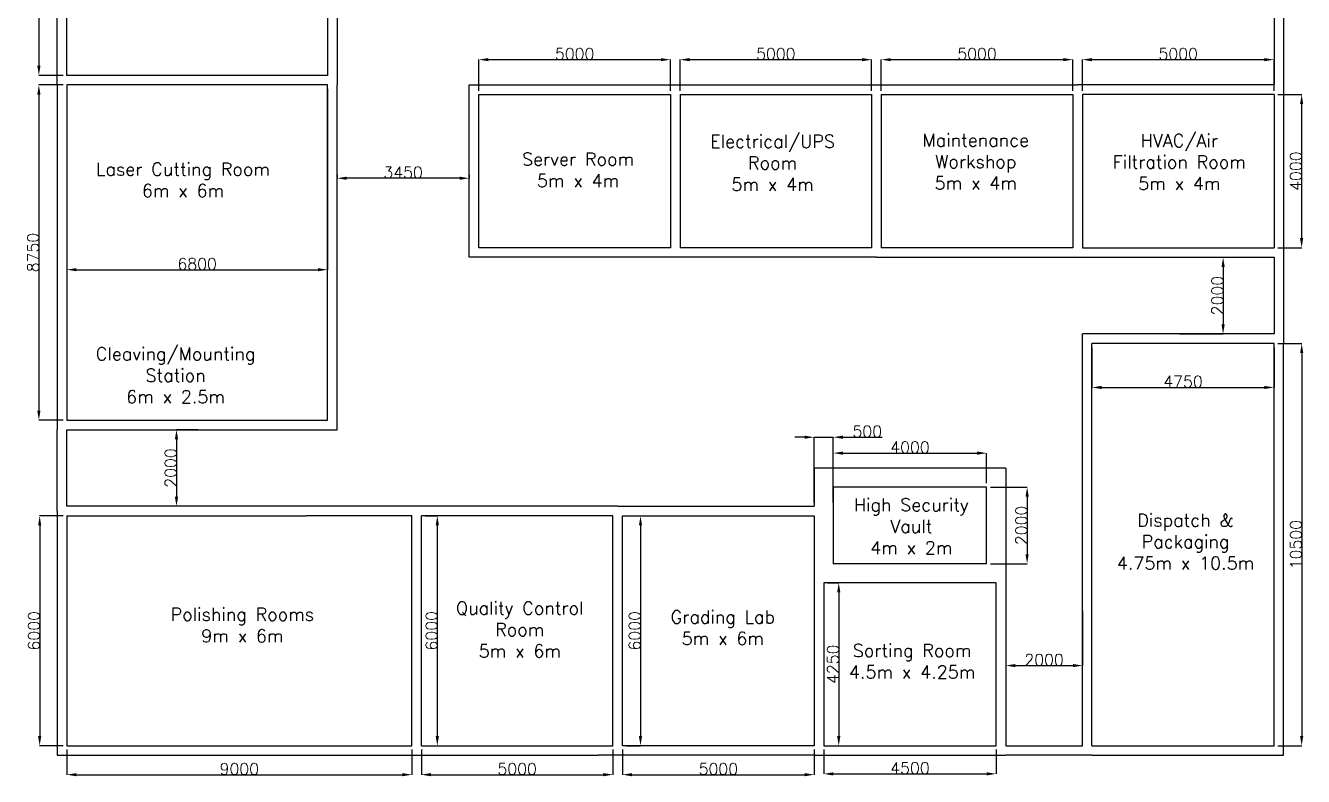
# Model space of a CAD drawing. Header units: millimetres. Extents: x 66184721639 to 66184754984, y 44431326194 to 44431366331.
# Drawn here: x 66184721639 to 66184754984, y 44431326194 to 44431345797 of the extents above; entities that cross this region are included whole.
import ezdxf

# ---------------------------------------------------------------- set-up
doc = ezdxf.new("R2010")
doc.units = ezdxf.units.MM
doc.layers.get('Defpoints').update_dxf_attribs({"color": 255})
doc.layers.add('Dimentions', color=255, linetype='Continuous', transparency=0.6)
doc.styles.add('Roman', font='romans')
doc.styles.get("Standard").update_dxf_attribs({"font": 'simplex.shx'})
doc.dimstyles.new('ISO-25', dxfattribs={"dimtxt": 300, "dimasz": 250, "dimexe": 1.25, "dimexo": 100, "dimtad": 1, "dimtxsty": 'Standard', "dimcen": 2.5, "dimadec": 0, "dimazin": 0, "dimtfac": 1, "dimtmove": 0, "dimatfit": 3, "dimfxl": 1, "dimarcsym": 0})

# ---------------------------------------------------------------- blocks, each defined once
blk = doc.blocks.new('*D11')
at = {"layer": 'Defpoints', "color": 0, "transparency": 16777216}
for p in [(66184722717.00004, 44431349496.50002), (66184721986.75012, 44431344496.50002), (66184722717.00004, 44431344496.50002)]:
    blk.add_point(p, dxfattribs=at)
at = {"layer": 'Dimentions', "color": 0, "lineweight": -2, "transparency": 16777216}
for p, q in [((66184722617.00004, 44431349496.50002), (66184721985.50012, 44431349496.50002)), ((66184721986.75012, 44431349246.50002), (66184721986.75012, 44431344746.50002)), ((66184722617.00004, 44431344496.50002), (66184721985.50012, 44431344496.50002))]:
    blk.add_line(p, q, dxfattribs=at)
at = {"layer": 'Dimentions', "color": 0, "transparency": 16777216}
for points in [[(66184721945.08346, 44431349246.50002), (66184722028.41679, 44431349246.50002), (66184721986.75012, 44431349496.50002)], [(66184721945.08346, 44431344746.50002), (66184722028.41679, 44431344746.50002), (66184721986.75012, 44431344496.50002)]]:
    blk.add_solid(points, dxfattribs=at)
at = {"layer": 'Dimentions', "color": 0, "transparency": 16777216, "insert": (66184721836.12511, 44431346996.49998), "char_height": 300, "attachment_point": 5, "rotation": 90}
blk.add_mtext('5000', dxfattribs=at)
blk = doc.blocks.new('*D24')
at = {"layer": 'Defpoints', "color": 0, "transparency": 16777216}
for p in [(66184722717.00003, 44431344246.50001), (66184721986.75021, 44431335496.50001), (66184722717.00003, 44431335496.50001)]:
    blk.add_point(p, dxfattribs=at)
at = {"layer": 'Dimentions', "color": 0, "lineweight": -2, "transparency": 16777216}
for p, q in [((66184722617.00003, 44431344246.50001), (66184721985.50021, 44431344246.50001)), ((66184721986.75021, 44431343996.50001), (66184721986.75021, 44431335746.50001)), ((66184722617.00003, 44431335496.50001), (66184721985.50021, 44431335496.50001))]:
    blk.add_line(p, q, dxfattribs=at)
at = {"layer": 'Dimentions', "color": 0, "transparency": 16777216}
for points in [[(66184721945.08355, 44431343996.50001), (66184722028.41688, 44431343996.50001), (66184721986.75021, 44431344246.50001)], [(66184721945.08355, 44431335746.50001), (66184722028.41688, 44431335746.50001), (66184721986.75021, 44431335496.50001)]]:
    blk.add_solid(points, dxfattribs=at)
at = {"layer": 'Dimentions', "color": 0, "transparency": 16777216, "insert": (66184721836.12521, 44431339871.49998), "char_height": 300, "attachment_point": 5, "rotation": 90}
blk.add_mtext('8750', dxfattribs=at)
blk = doc.blocks.new('*D25')
at = {"layer": 'Defpoints', "color": 0, "transparency": 16777216}
for p in [(66184722717, 44431344246.49999), (66184729517.00002, 44431344246.49999), (66184729517.00002, 44431339423.5)]:
    blk.add_point(p, dxfattribs=at)
at = {"layer": 'Dimentions', "color": 0, "lineweight": -2, "transparency": 16777216}
for p, q in [((66184722717, 44431344146.49999), (66184722717, 44431339422.25)), ((66184729517.00002, 44431344146.49999), (66184729517.00002, 44431339422.25)), ((66184722967, 44431339423.5), (66184729267.00002, 44431339423.5))]:
    blk.add_line(p, q, dxfattribs=at)
at = {"layer": 'Dimentions', "color": 0, "transparency": 16777216}
for points in [[(66184722967, 44431339465.16666), (66184722967, 44431339381.83334), (66184722717, 44431339423.5)], [(66184729267.00002, 44431339465.16666), (66184729267.00002, 44431339381.83334), (66184729517.00002, 44431339423.5)]]:
    blk.add_solid(points, dxfattribs=at)
at = {"layer": 'Dimentions', "color": 0, "transparency": 16777216, "insert": (66184726117.00001, 44431339574.125), "char_height": 300, "attachment_point": 5}
blk.add_mtext('6800', dxfattribs=at)
blk = doc.blocks.new('*D28')
at = {"layer": 'Defpoints', "color": 0, "transparency": 16777216}
for p in [(66184722717.00009, 44431332996.50001), (66184722007.58375, 44431326996.5), (66184722717.00002, 44431326996.5)]:
    blk.add_point(p, dxfattribs=at)
at = {"layer": 'Dimentions', "color": 0, "lineweight": -2, "transparency": 16777216}
for p, q in [((66184722617.00009, 44431332996.50001), (66184722006.33375, 44431332996.50001)), ((66184722007.58375, 44431332746.50001), (66184722007.58375, 44431327246.5)), ((66184722617.00002, 44431326996.5), (66184722006.33375, 44431326996.5))]:
    blk.add_line(p, q, dxfattribs=at)
at = {"layer": 'Dimentions', "color": 0, "transparency": 16777216}
for points in [[(66184721965.91708, 44431332746.50001), (66184722049.25041, 44431332746.50001), (66184722007.58375, 44431332996.50001)], [(66184721965.91708, 44431327246.5), (66184722049.25041, 44431327246.5), (66184722007.58375, 44431326996.5)]]:
    blk.add_solid(points, dxfattribs=at)
at = {"layer": 'Dimentions', "color": 0, "transparency": 16777216, "insert": (66184721856.95874, 44431329996.49998), "char_height": 300, "attachment_point": 5, "rotation": 90}
blk.add_mtext('6000', dxfattribs=at)
blk = doc.blocks.new('*D29')
at = {"layer": 'Defpoints', "color": 0, "transparency": 16777216}
for p in [(66184722716.99999, 44431326996.49998), (66184731716.99999, 44431326996.49998), (66184731716.99999, 44431326240.49999)]:
    blk.add_point(p, dxfattribs=at)
at = {"layer": 'Dimentions', "color": 0, "lineweight": -2, "transparency": 16777216}
for p, q in [((66184722716.99999, 44431326896.49998), (66184722716.99999, 44431326239.24999)), ((66184731716.99999, 44431326896.49998), (66184731716.99999, 44431326239.24999)), ((66184722966.99999, 44431326240.49999), (66184731466.99999, 44431326240.49999))]:
    blk.add_line(p, q, dxfattribs=at)
at = {"layer": 'Dimentions', "color": 0, "transparency": 16777216}
for points in [[(66184722966.99999, 44431326282.16666), (66184722966.99999, 44431326198.83333), (66184722716.99999, 44431326240.49999)], [(66184731466.99999, 44431326282.16666), (66184731466.99999, 44431326198.83333), (66184731716.99999, 44431326240.49999)]]:
    blk.add_solid(points, dxfattribs=at)
at = {"layer": 'Dimentions', "color": 0, "transparency": 16777216, "insert": (66184727216.99999, 44431326391.12499), "char_height": 300, "attachment_point": 5}
blk.add_mtext('9000', dxfattribs=at)
blk = doc.blocks.new('*D30')
at = {"layer": 'Defpoints', "color": 0, "transparency": 16777216}
for p in [(66184731967, 44431326996.49998), (66184736966.99999, 44431326996.49998), (66184736966.99999, 44431326240.50001)]:
    blk.add_point(p, dxfattribs=at)
at = {"layer": 'Dimentions', "color": 0, "lineweight": -2, "transparency": 16777216}
for p, q in [((66184731967, 44431326896.49998), (66184731967, 44431326239.25001)), ((66184736966.99999, 44431326896.49998), (66184736966.99999, 44431326239.25001)), ((66184732217, 44431326240.50001), (66184736716.99999, 44431326240.50001))]:
    blk.add_line(p, q, dxfattribs=at)
at = {"layer": 'Dimentions', "color": 0, "transparency": 16777216}
for points in [[(66184732217, 44431326282.16667), (66184732217, 44431326198.83334), (66184731967, 44431326240.50001)], [(66184736716.99999, 44431326282.16667), (66184736716.99999, 44431326198.83334), (66184736966.99999, 44431326240.50001)]]:
    blk.add_solid(points, dxfattribs=at)
at = {"layer": 'Dimentions', "color": 0, "transparency": 16777216, "insert": (66184734467, 44431326391.12501), "char_height": 300, "attachment_point": 5}
blk.add_mtext('5000', dxfattribs=at)
blk = doc.blocks.new('*D31')
at = {"layer": 'Defpoints', "color": 0, "transparency": 16777216}
for p in [(66184731967.00003, 44431332996.50001), (66184731967.00003, 44431326996.5), (66184732383.50001, 44431326996.5)]:
    blk.add_point(p, dxfattribs=at)
at = {"layer": 'Dimentions', "color": 0, "lineweight": -2, "transparency": 16777216}
for p, q in [((66184732067.00003, 44431332996.50001), (66184732384.75001, 44431332996.50001)), ((66184732383.50001, 44431332746.50001), (66184732383.50001, 44431327246.5)), ((66184732067.00003, 44431326996.5), (66184732384.75001, 44431326996.5))]:
    blk.add_line(p, q, dxfattribs=at)
at = {"layer": 'Dimentions', "color": 0, "transparency": 16777216}
for points in [[(66184732341.83334, 44431332746.50001), (66184732425.16667, 44431332746.50001), (66184732383.50001, 44431332996.50001)], [(66184732341.83334, 44431327246.5), (66184732425.16667, 44431327246.5), (66184732383.50001, 44431326996.5)]]:
    blk.add_solid(points, dxfattribs=at)
at = {"layer": 'Dimentions', "color": 0, "transparency": 16777216, "insert": (66184732232.875, 44431329996.5), "char_height": 300, "attachment_point": 5, "rotation": 90}
blk.add_mtext('6000', dxfattribs=at)
blk = doc.blocks.new('*D32')
at = {"layer": 'Defpoints', "color": 0, "transparency": 16777216}
for p in [(66184737217.00002, 44431332996.5), (66184737217.00002, 44431326996.5), (66184737685.50012, 44431326996.5)]:
    blk.add_point(p, dxfattribs=at)
at = {"layer": 'Dimentions', "color": 0, "lineweight": -2, "transparency": 16777216}
for p, q in [((66184737317.00002, 44431332996.5), (66184737686.75012, 44431332996.5)), ((66184737685.50012, 44431332746.5), (66184737685.50012, 44431327246.5)), ((66184737317.00002, 44431326996.5), (66184737686.75012, 44431326996.5))]:
    blk.add_line(p, q, dxfattribs=at)
at = {"layer": 'Dimentions', "color": 0, "transparency": 16777216}
for points in [[(66184737643.83346, 44431332746.5), (66184737727.16679, 44431332746.5), (66184737685.50012, 44431332996.5)], [(66184737643.83346, 44431327246.5), (66184737727.16679, 44431327246.5), (66184737685.50012, 44431326996.5)]]:
    blk.add_solid(points, dxfattribs=at)
at = {"layer": 'Dimentions', "color": 0, "transparency": 16777216, "insert": (66184737534.87511, 44431329996.49997), "char_height": 300, "attachment_point": 5, "rotation": 90}
blk.add_mtext('6000', dxfattribs=at)
blk = doc.blocks.new('*D33')
at = {"layer": 'Defpoints', "color": 0, "transparency": 16777216}
for p in [(66184737216.99999, 44431326996.49998), (66184742217, 44431326996.49998), (66184742217, 44431326240.50001)]:
    blk.add_point(p, dxfattribs=at)
at = {"layer": 'Dimentions', "color": 0, "lineweight": -2, "transparency": 16777216}
for p, q in [((66184737216.99999, 44431326896.49998), (66184737216.99999, 44431326239.25001)), ((66184742217, 44431326896.49998), (66184742217, 44431326239.25001)), ((66184737466.99999, 44431326240.50001), (66184741967, 44431326240.50001))]:
    blk.add_line(p, q, dxfattribs=at)
at = {"layer": 'Dimentions', "color": 0, "transparency": 16777216}
for points in [[(66184737466.99999, 44431326282.16667), (66184737466.99999, 44431326198.83334), (66184737216.99999, 44431326240.50001)], [(66184741967, 44431326282.16667), (66184741967, 44431326198.83334), (66184742217, 44431326240.50001)]]:
    blk.add_solid(points, dxfattribs=at)
at = {"layer": 'Dimentions', "color": 0, "transparency": 16777216, "insert": (66184739717, 44431326391.12501), "char_height": 300, "attachment_point": 5}
blk.add_mtext('5000', dxfattribs=at)
blk = doc.blocks.new('*D35')
at = {"layer": 'Defpoints', "color": 0, "transparency": 16777216}
for p in [(66184742466.99998, 44431326996.49998), (66184746966.99998, 44431326996.49998), (66184746966.99998, 44431326261.33334)]:
    blk.add_point(p, dxfattribs=at)
at = {"layer": 'Dimentions', "color": 0, "lineweight": -2, "transparency": 16777216}
for p, q in [((66184742466.99998, 44431326896.49998), (66184742466.99998, 44431326260.08334)), ((66184746966.99998, 44431326896.49998), (66184746966.99998, 44431326260.08334)), ((66184742716.99998, 44431326261.33334), (66184746716.99998, 44431326261.33334))]:
    blk.add_line(p, q, dxfattribs=at)
at = {"layer": 'Dimentions', "color": 0, "transparency": 16777216}
for points in [[(66184742716.99998, 44431326303.00001), (66184742716.99998, 44431326219.66668), (66184742466.99998, 44431326261.33334)], [(66184746716.99998, 44431326303.00001), (66184746716.99998, 44431326219.66668), (66184746966.99998, 44431326261.33334)]]:
    blk.add_solid(points, dxfattribs=at)
at = {"layer": 'Dimentions', "color": 0, "transparency": 16777216, "insert": (66184744716.99998, 44431326411.95834), "char_height": 300, "attachment_point": 5}
blk.add_mtext('4500', dxfattribs=at)
blk = doc.blocks.new('*D36')
at = {"layer": 'Defpoints', "color": 0, "transparency": 16777216}
for p in [(66184742467.00002, 44431331246.49998), (66184742467.00002, 44431326996.5), (66184742859.00006, 44431326996.5)]:
    blk.add_point(p, dxfattribs=at)
at = {"layer": 'Dimentions', "color": 0, "lineweight": -2, "transparency": 16777216}
for p, q in [((66184742567.00002, 44431331246.49998), (66184742860.25006, 44431331246.49998)), ((66184742859.00006, 44431330996.49998), (66184742859.00006, 44431327246.5)), ((66184742567.00002, 44431326996.5), (66184742860.25006, 44431326996.5))]:
    blk.add_line(p, q, dxfattribs=at)
at = {"layer": 'Dimentions', "color": 0, "transparency": 16777216}
for points in [[(66184742817.3334, 44431330996.49998), (66184742900.66673, 44431330996.49998), (66184742859.00006, 44431331246.49998)], [(66184742817.3334, 44431327246.5), (66184742900.66673, 44431327246.5), (66184742859.00006, 44431326996.5)]]:
    blk.add_solid(points, dxfattribs=at)
at = {"layer": 'Dimentions', "color": 0, "transparency": 16777216, "insert": (66184742708.37505, 44431329121.49996), "char_height": 300, "attachment_point": 5, "rotation": 90}
blk.add_mtext('4250', dxfattribs=at)
blk = doc.blocks.new('*D37')
at = {"layer": 'Defpoints', "color": 0, "transparency": 16777216}
for p in [(66184746716.99998, 44431334635.5), (66184742716.99998, 44431333746.49999), (66184746716.99998, 44431333746.49998)]:
    blk.add_point(p, dxfattribs=at)
at = {"layer": 'Dimentions', "color": 0, "lineweight": -2, "transparency": 16777216}
for p, q in [((66184742716.99998, 44431333846.49999), (66184742716.99998, 44431334636.75)), ((66184742966.99998, 44431334635.5), (66184746466.99998, 44431334635.5)), ((66184746716.99998, 44431333846.49998), (66184746716.99998, 44431334636.75))]:
    blk.add_line(p, q, dxfattribs=at)
at = {"layer": 'Dimentions', "color": 0, "transparency": 16777216}
for points in [[(66184742966.99998, 44431334677.16666), (66184742966.99998, 44431334593.83334), (66184742716.99998, 44431334635.5)], [(66184746466.99998, 44431334677.16666), (66184746466.99998, 44431334593.83334), (66184746716.99998, 44431334635.5)]]:
    blk.add_solid(points, dxfattribs=at)
at = {"layer": 'Dimentions', "color": 0, "transparency": 16777216, "insert": (66184744716.99998, 44431334786.125), "char_height": 300, "attachment_point": 5}
blk.add_mtext('4000', dxfattribs=at)
blk = doc.blocks.new('*D38')
at = {"layer": 'Defpoints', "color": 0, "transparency": 16777216}
for p in [(66184746717.00002, 44431333746.5), (66184746717.00002, 44431331746.49998), (66184747774.00006, 44431331746.49998)]:
    blk.add_point(p, dxfattribs=at)
at = {"layer": 'Dimentions', "color": 0, "lineweight": -2, "transparency": 16777216}
for p, q in [((66184746817.00002, 44431333746.5), (66184747775.25006, 44431333746.5)), ((66184747774.00006, 44431333496.5), (66184747774.00006, 44431331996.49998)), ((66184746817.00002, 44431331746.49998), (66184747775.25006, 44431331746.49998))]:
    blk.add_line(p, q, dxfattribs=at)
at = {"layer": 'Dimentions', "color": 0, "transparency": 16777216}
for points in [[(66184747732.3334, 44431333496.5), (66184747815.66673, 44431333496.5), (66184747774.00006, 44431333746.5)], [(66184747732.3334, 44431331996.49998), (66184747815.66673, 44431331996.49998), (66184747774.00006, 44431331746.49998)]]:
    blk.add_solid(points, dxfattribs=at)
at = {"layer": 'Dimentions', "color": 0, "transparency": 16777216, "insert": (66184747623.37505, 44431332746.49996), "char_height": 300, "attachment_point": 5, "rotation": 90}
blk.add_mtext('2000', dxfattribs=at)
blk = doc.blocks.new('*D44')
at = {"layer": 'Defpoints', "color": 0, "transparency": 16777216}
for p in [(66184738466.99998, 44431344906.5), (66184733466.99998, 44431343996.49998), (66184738466.99998, 44431343996.49998)]:
    blk.add_point(p, dxfattribs=at)
at = {"layer": 'Dimentions', "color": 0, "lineweight": -2, "transparency": 16777216}
for p, q in [((66184733466.99998, 44431344096.49998), (66184733466.99998, 44431344907.75)), ((66184733716.99998, 44431344906.5), (66184738216.99998, 44431344906.5)), ((66184738466.99998, 44431344096.49998), (66184738466.99998, 44431344907.75))]:
    blk.add_line(p, q, dxfattribs=at)
at = {"layer": 'Dimentions', "color": 0, "transparency": 16777216}
for points in [[(66184733716.99998, 44431344948.16666), (66184733716.99998, 44431344864.83334), (66184733466.99998, 44431344906.5)], [(66184738216.99998, 44431344948.16666), (66184738216.99998, 44431344864.83334), (66184738466.99998, 44431344906.5)]]:
    blk.add_solid(points, dxfattribs=at)
at = {"layer": 'Dimentions', "color": 0, "transparency": 16777216, "insert": (66184735966.99998, 44431345057.125), "char_height": 300, "attachment_point": 5}
blk.add_mtext('5000', dxfattribs=at)
blk = doc.blocks.new('*D45')
at = {"layer": 'Defpoints', "color": 0, "transparency": 16777216}
for p in [(66184743716.99999, 44431344906.5), (66184738716.99998, 44431343996.49998), (66184743716.99999, 44431343996.49998)]:
    blk.add_point(p, dxfattribs=at)
at = {"layer": 'Dimentions', "color": 0, "lineweight": -2, "transparency": 16777216}
for p, q in [((66184738716.99998, 44431344096.49998), (66184738716.99998, 44431344907.75)), ((66184738966.99998, 44431344906.5), (66184743466.99999, 44431344906.5)), ((66184743716.99999, 44431344096.49998), (66184743716.99999, 44431344907.75))]:
    blk.add_line(p, q, dxfattribs=at)
at = {"layer": 'Dimentions', "color": 0, "transparency": 16777216}
for points in [[(66184738966.99998, 44431344948.16666), (66184738966.99998, 44431344864.83334), (66184738716.99998, 44431344906.5)], [(66184743466.99999, 44431344948.16666), (66184743466.99999, 44431344864.83334), (66184743716.99999, 44431344906.5)]]:
    blk.add_solid(points, dxfattribs=at)
at = {"layer": 'Dimentions', "color": 0, "transparency": 16777216, "insert": (66184741216.99998, 44431345057.125), "char_height": 300, "attachment_point": 5}
blk.add_mtext('5000', dxfattribs=at)
blk = doc.blocks.new('*D46')
at = {"layer": 'Defpoints', "color": 0, "transparency": 16777216}
for p in [(66184748967, 44431344906.5), (66184743967, 44431343996.49998), (66184748967, 44431343996.49998)]:
    blk.add_point(p, dxfattribs=at)
at = {"layer": 'Dimentions', "color": 0, "lineweight": -2, "transparency": 16777216}
for p, q in [((66184743967, 44431344096.49998), (66184743967, 44431344907.75)), ((66184744217, 44431344906.5), (66184748717, 44431344906.5)), ((66184748967, 44431344096.49998), (66184748967, 44431344907.75))]:
    blk.add_line(p, q, dxfattribs=at)
at = {"layer": 'Dimentions', "color": 0, "transparency": 16777216}
for points in [[(66184744217, 44431344948.16666), (66184744217, 44431344864.83334), (66184743967, 44431344906.5)], [(66184748717, 44431344948.16666), (66184748717, 44431344864.83334), (66184748967, 44431344906.5)]]:
    blk.add_solid(points, dxfattribs=at)
at = {"layer": 'Dimentions', "color": 0, "transparency": 16777216, "insert": (66184746467, 44431345057.125), "char_height": 300, "attachment_point": 5}
blk.add_mtext('5000', dxfattribs=at)
blk = doc.blocks.new('*D47')
at = {"layer": 'Defpoints', "color": 0, "transparency": 16777216}
for p in [(66184754216.99999, 44431344906.5), (66184749216.99999, 44431343996.49998), (66184754216.99999, 44431343996.49998)]:
    blk.add_point(p, dxfattribs=at)
at = {"layer": 'Dimentions', "color": 0, "lineweight": -2, "transparency": 16777216}
for p, q in [((66184749216.99999, 44431344096.49998), (66184749216.99999, 44431344907.75)), ((66184749466.99999, 44431344906.5), (66184753966.99999, 44431344906.5)), ((66184754216.99999, 44431344096.49998), (66184754216.99999, 44431344907.75))]:
    blk.add_line(p, q, dxfattribs=at)
at = {"layer": 'Dimentions', "color": 0, "transparency": 16777216}
for points in [[(66184749466.99999, 44431344948.16666), (66184749466.99999, 44431344864.83334), (66184749216.99999, 44431344906.5)], [(66184753966.99999, 44431344948.16666), (66184753966.99999, 44431344864.83334), (66184754216.99999, 44431344906.5)]]:
    blk.add_solid(points, dxfattribs=at)
at = {"layer": 'Dimentions', "color": 0, "transparency": 16777216, "insert": (66184751716.99999, 44431345057.125), "char_height": 300, "attachment_point": 5}
blk.add_mtext('5000', dxfattribs=at)
blk = doc.blocks.new('*D51')
at = {"layer": 'Defpoints', "color": 0, "transparency": 16777216}
for p in [(66184751654.50003, 44431339746.5), (66184751654.50003, 44431337746.5), (66184752888.50006, 44431337746.5)]:
    blk.add_point(p, dxfattribs=at)
at = {"layer": 'Dimentions', "color": 0, "lineweight": -2, "transparency": 16777216}
for p, q in [((66184751754.50003, 44431339746.5), (66184752889.75006, 44431339746.5)), ((66184752888.50006, 44431339496.5), (66184752888.50006, 44431337996.5)), ((66184751754.50003, 44431337746.5), (66184752889.75006, 44431337746.5))]:
    blk.add_line(p, q, dxfattribs=at)
at = {"layer": 'Dimentions', "color": 0, "transparency": 16777216}
for points in [[(66184752846.8334, 44431339496.5), (66184752930.16673, 44431339496.5), (66184752888.50006, 44431339746.5)], [(66184752846.8334, 44431337996.5), (66184752930.16673, 44431337996.5), (66184752888.50006, 44431337746.5)]]:
    blk.add_solid(points, dxfattribs=at)
at = {"layer": 'Dimentions', "color": 0, "transparency": 16777216, "insert": (66184752737.87505, 44431338746.49997), "char_height": 300, "attachment_point": 5, "rotation": 90}
blk.add_mtext('2000', dxfattribs=at)
blk = doc.blocks.new('*D52')
at = {"layer": 'Defpoints', "color": 0, "transparency": 16777216}
for p in [(66184747216.99998, 44431330621.49998), (66184749216.99998, 44431330621.49998), (66184749216.99998, 44431329088.5)]:
    blk.add_point(p, dxfattribs=at)
at = {"layer": 'Dimentions', "color": 0, "lineweight": -2, "transparency": 16777216}
for p, q in [((66184747216.99998, 44431330521.49998), (66184747216.99998, 44431329087.25)), ((66184749216.99998, 44431330521.49998), (66184749216.99998, 44431329087.25)), ((66184747466.99998, 44431329088.5), (66184748966.99998, 44431329088.5))]:
    blk.add_line(p, q, dxfattribs=at)
at = {"layer": 'Dimentions', "color": 0, "transparency": 16777216}
for points in [[(66184747466.99998, 44431329130.16666), (66184747466.99998, 44431329046.83334), (66184747216.99998, 44431329088.5)], [(66184748966.99998, 44431329130.16666), (66184748966.99998, 44431329046.83334), (66184749216.99998, 44431329088.5)]]:
    blk.add_solid(points, dxfattribs=at)
at = {"layer": 'Dimentions', "color": 0, "transparency": 16777216, "insert": (66184748216.99998, 44431329239.125), "char_height": 300, "attachment_point": 5}
blk.add_mtext('2000', dxfattribs=at)
blk = doc.blocks.new('*D53')
at = {"layer": 'Defpoints', "color": 0, "transparency": 16777216}
for p in [(66184726242.00005, 44431335246.5), (66184725578.00006, 44431333246.5), (66184726242.00005, 44431333246.5)]:
    blk.add_point(p, dxfattribs=at)
at = {"layer": 'Dimentions', "color": 0, "lineweight": -2, "transparency": 16777216}
for p, q in [((66184726142.00005, 44431335246.5), (66184725576.75006, 44431335246.5)), ((66184725578.00006, 44431334996.5), (66184725578.00006, 44431333496.5)), ((66184726142.00005, 44431333246.5), (66184725576.75006, 44431333246.5))]:
    blk.add_line(p, q, dxfattribs=at)
at = {"layer": 'Dimentions', "color": 0, "transparency": 16777216}
for points in [[(66184725536.3334, 44431334996.5), (66184725619.66673, 44431334996.5), (66184725578.00006, 44431335246.5)], [(66184725536.3334, 44431333496.5), (66184725619.66673, 44431333496.5), (66184725578.00006, 44431333246.5)]]:
    blk.add_solid(points, dxfattribs=at)
at = {"layer": 'Dimentions', "color": 0, "transparency": 16777216, "insert": (66184725427.37505, 44431334246.49997), "char_height": 300, "attachment_point": 5, "rotation": 90}
blk.add_mtext('2000', dxfattribs=at)
blk = doc.blocks.new('*D59')
at = {"layer": 'Defpoints', "color": 0, "transparency": 16777216}
for p in [(66184754217.00002, 44431343996.5), (66184754217.00003, 44431339996.5), (66184754937.00024, 44431339996.5)]:
    blk.add_point(p, dxfattribs=at)
at = {"layer": 'Dimentions', "color": 0, "lineweight": -2, "transparency": 16777216}
for p, q in [((66184754317.00002, 44431343996.5), (66184754938.25024, 44431343996.5)), ((66184754937.00024, 44431343746.5), (66184754937.00024, 44431340246.5)), ((66184754317.00003, 44431339996.5), (66184754938.25024, 44431339996.5))]:
    blk.add_line(p, q, dxfattribs=at)
at = {"layer": 'Dimentions', "color": 0, "transparency": 16777216}
for points in [[(66184754895.33358, 44431343746.5), (66184754978.66691, 44431343746.5), (66184754937.00024, 44431343996.5)], [(66184754895.33358, 44431340246.5), (66184754978.66691, 44431340246.5), (66184754937.00024, 44431339996.5)]]:
    blk.add_solid(points, dxfattribs=at)
at = {"layer": 'Dimentions', "color": 0, "transparency": 16777216, "insert": (66184754786.37524, 44431341996.49997), "char_height": 300, "attachment_point": 5, "rotation": 90}
blk.add_mtext('4000', dxfattribs=at)
blk = doc.blocks.new('*D60')
at = {"layer": 'Defpoints', "color": 0, "transparency": 16777216}
for p in [(66184729767.00002, 44431341996.49998), (66184729767.00002, 44431341810.5), (66184733216.99998, 44431341996.49998)]:
    blk.add_point(p, dxfattribs=at)
at = {"layer": 'Dimentions', "color": 0, "lineweight": -2, "transparency": 16777216}
for p, q in [((66184729767.00002, 44431341896.49998), (66184729767.00002, 44431341809.25)), ((66184732966.99998, 44431341810.5), (66184730017.00002, 44431341810.5)), ((66184733216.99998, 44431341896.49998), (66184733216.99998, 44431341809.25))]:
    blk.add_line(p, q, dxfattribs=at)
at = {"layer": 'Dimentions', "color": 0, "transparency": 16777216}
for points in [[(66184730017.00002, 44431341852.16666), (66184730017.00002, 44431341768.83334), (66184729767.00002, 44431341810.5)], [(66184732966.99998, 44431341852.16666), (66184732966.99998, 44431341768.83334), (66184733216.99998, 44431341810.5)]]:
    blk.add_solid(points, dxfattribs=at)
at = {"layer": 'Dimentions', "color": 0, "transparency": 16777216, "insert": (66184731492, 44431341961.125), "char_height": 300, "attachment_point": 5}
blk.add_mtext('3450', dxfattribs=at)
blk = doc.blocks.new('*D61')
at = {"layer": 'Defpoints', "color": 0, "transparency": 16777216}
for p in [(66184742716.99998, 44431335050), (66184742216.99999, 44431333246.49998), (66184742716.99998, 44431333246.49998)]:
    blk.add_point(p, dxfattribs=at)
at = {"layer": 'Dimentions', "color": 0, "lineweight": -2, "transparency": 16777216}
for p, q in [((66184741966.99999, 44431335050), (66184741716.99999, 44431335050)), ((66184742216.99999, 44431333346.49998), (66184742216.99999, 44431335051.25)), ((66184742216.99999, 44431335050), (66184742716.99998, 44431335050)), ((66184742716.99998, 44431333346.49998), (66184742716.99998, 44431335051.25)), ((66184742966.99998, 44431335050), (66184743989.67856, 44431335050))]:
    blk.add_line(p, q, dxfattribs=at)
at = {"layer": 'Dimentions', "color": 0, "transparency": 16777216}
for points in [[(66184741966.99999, 44431335091.66666), (66184741966.99999, 44431335008.33334), (66184742216.99999, 44431335050)], [(66184742966.99998, 44431335091.66666), (66184742966.99998, 44431335008.33334), (66184742716.99998, 44431335050)]]:
    blk.add_solid(points, dxfattribs=at)
at = {"layer": 'Dimentions', "color": 0, "transparency": 16777216, "insert": (66184743603.33927, 44431335200.625), "char_height": 300, "attachment_point": 5}
blk.add_mtext('500', dxfattribs=at)
blk = doc.blocks.new('*D62')
at = {"layer": 'Defpoints', "color": 0, "transparency": 16777216}
for p in [(66184749466.99999, 44431337496.49998), (66184754217, 44431337496.49998), (66184754217, 44431336350)]:
    blk.add_point(p, dxfattribs=at)
at = {"layer": 'Dimentions', "color": 0, "lineweight": -2, "transparency": 16777216}
for p, q in [((66184749466.99999, 44431337396.49998), (66184749466.99999, 44431336348.75)), ((66184754217, 44431337396.49998), (66184754217, 44431336348.75)), ((66184749716.99999, 44431336350), (66184753967, 44431336350))]:
    blk.add_line(p, q, dxfattribs=at)
at = {"layer": 'Dimentions', "color": 0, "transparency": 16777216}
for points in [[(66184749716.99999, 44431336391.66666), (66184749716.99999, 44431336308.33334), (66184749466.99999, 44431336350)], [(66184753967, 44431336391.66666), (66184753967, 44431336308.33334), (66184754217, 44431336350)]]:
    blk.add_solid(points, dxfattribs=at)
at = {"layer": 'Dimentions', "color": 0, "transparency": 16777216, "insert": (66184751842, 44431336500.625), "char_height": 300, "attachment_point": 5}
blk.add_mtext('4750', dxfattribs=at)
blk = doc.blocks.new('*D63')
at = {"layer": 'Defpoints', "color": 0, "transparency": 16777216}
for p in [(66184754217.00003, 44431337496.5), (66184754217.00003, 44431326996.5), (66184754938.25031, 44431326996.5)]:
    blk.add_point(p, dxfattribs=at)
at = {"layer": 'Dimentions', "color": 0, "lineweight": -2, "transparency": 16777216}
for p, q in [((66184754317.00003, 44431337496.5), (66184754939.50031, 44431337496.5)), ((66184754938.25031, 44431337246.5), (66184754938.25031, 44431327246.5)), ((66184754317.00003, 44431326996.5), (66184754939.50031, 44431326996.5))]:
    blk.add_line(p, q, dxfattribs=at)
at = {"layer": 'Dimentions', "color": 0, "transparency": 16777216}
for points in [[(66184754896.58364, 44431337246.5), (66184754979.91697, 44431337246.5), (66184754938.25031, 44431337496.5)], [(66184754896.58364, 44431327246.5), (66184754979.91697, 44431327246.5), (66184754938.25031, 44431326996.5)]]:
    blk.add_solid(points, dxfattribs=at)
at = {"layer": 'Dimentions', "color": 0, "transparency": 16777216, "insert": (66184754787.6253, 44431332246.49997), "char_height": 300, "attachment_point": 5, "rotation": 90}
blk.add_mtext('10500', dxfattribs=at)

msp = doc.modelspace()

# ---------------------------------------------------------------- linework, layer by layer
for p, q in [((66184754467, 44431351921.5), (66184754467, 44431344246.5)), ((66184722467, 44431344246.5), (66184722467, 44431349746.5)), ((66184729767, 44431349746.5), (66184729767, 44431344246.5)), ((66184722717, 44431344496.5), (66184722717, 44431349496.5)), ((66184729517, 44431349496.5), (66184729517, 44431344496.5)), ((66184754217, 44431347546.5), (66184754217, 44431344246.5)), ((66184729517, 44431344496.5), (66184722717, 44431344496.5)), ((66184722467, 44431344246.5), (66184722467, 44431338121.5)), ((66184722717, 44431344246.5), (66184722717, 44431335496.5)), ((66184729517, 44431344246.5), (66184722717, 44431344246.5)), ((66184729517, 44431335496.5), (66184729517, 44431344246.5)), ((66184729767, 44431338121.5), (66184729767, 44431344246.5)), ((66184733217, 44431344246.5), (66184738592, 44431344246.5)), ((66184733217, 44431339746.5), (66184733217, 44431344246.5)), ((66184738592, 44431344246.5), (66184743967, 44431344246.5)), ((66184743967, 44431344246.5), (66184749092, 44431344246.5)), ((66184754217, 44431344246.5), (66184749092, 44431344246.5)), ((66184754467, 44431344246.5), (66184754467, 44431339746.5)), ((66184733467, 44431343996.5), (66184738467, 44431343996.5)), ((66184733467, 44431339996.5), (66184733467, 44431343996.5)), ((66184738467, 44431343996.5), (66184738467, 44431339996.5)), ((66184738717, 44431343996.5), (66184738717, 44431339996.5)), ((66184738717, 44431343996.5), (66184743717, 44431343996.5)), ((66184743717, 44431343996.5), (66184743717, 44431339996.5)), ((66184743967, 44431343996.5), (66184743967, 44431339996.5)), ((66184743967, 44431343996.5), (66184748967, 44431343996.5)), ((66184748967, 44431343996.5), (66184748967, 44431339996.5)), ((66184754217, 44431343996.5), (66184749217, 44431343996.5)), ((66184749217, 44431343996.5), (66184749217, 44431339996.5)), ((66184754217, 44431343996.5), (66184754217, 44431339996.5)), ((66184738592, 44431339746.5), (66184733217, 44431339746.5)), ((66184738467, 44431339996.5), (66184733467, 44431339996.5)), ((66184743842, 44431339746.5), (66184738592, 44431339746.5)), ((66184743717, 44431339996.5), (66184738717, 44431339996.5)), ((66184743842, 44431339746.5), (66184749092, 44431339746.5)), ((66184748967, 44431339996.5), (66184743967, 44431339996.5)), ((66184749092, 44431339746.5), (66184754217, 44431339746.5)), ((66184749217, 44431339996.5), (66184754217, 44431339996.5)), ((66184754217, 44431339746.5), (66184754217, 44431337746.5)), ((66184754467, 44431339746.5), (66184754467, 44431337496.5)), ((66184722467, 44431338121.5), (66184722467, 44431335246.5)), ((66184729767, 44431335246.5), (66184729767, 44431338121.5)), ((66184722717, 44431337996.5), (66184722717, 44431335496.5)), ((66184729517, 44431335496.5), (66184729517, 44431337996.5)), ((66184749217, 44431326996.5), (66184749217, 44431337746.5)), ((66184754217, 44431337746.5), (66184749217, 44431337746.5)), ((66184749467, 44431326996.5), (66184749467, 44431337496.5)), ((66184754217, 44431337496.5), (66184749467, 44431337496.5)), ((66184754217, 44431326996.5), (66184754217, 44431337496.5)), ((66184754467, 44431326746.5), (66184754467, 44431337496.5)), ((66184722717, 44431335496.5), (66184729517, 44431335496.5)), ((66184722467, 44431333121.5), (66184722467, 44431335246.5)), ((66184722717, 44431335246.5), (66184729767, 44431335246.5)), ((66184722717, 44431333246.5), (66184722717, 44431335246.5)), ((66184742217, 44431334246.5), (66184742217, 44431333246.5)), ((66184747217, 44431334246.5), (66184742217, 44431334246.5)), ((66184747217, 44431334246.5), (66184747217, 44431326996.5)), ((66184746717, 44431333746.5), (66184742717, 44431333746.5)), ((66184742717, 44431333746.5), (66184742717, 44431331746.5)), ((66184746717, 44431331746.5), (66184746717, 44431333746.5)), ((66184722467, 44431333121.5), (66184722467, 44431326746.5)), ((66184731717, 44431333246.5), (66184722717, 44431333246.5)), ((66184737092, 44431333246.5), (66184731717, 44431333246.5)), ((66184737092, 44431333246.5), (66184742217, 44431333246.5)), ((66184722717, 44431332996.5), (66184728967, 44431332996.5)), ((66184722717, 44431332996.5), (66184722717, 44431326996.5)), ((66184731717, 44431332996.5), (66184728967, 44431332996.5)), ((66184731717, 44431326996.5), (66184731717, 44431332996.5)), ((66184731967, 44431326996.5), (66184731967, 44431332996.5)), ((66184736967, 44431332996.5), (66184731967, 44431332996.5)), ((66184736967, 44431326996.5), (66184736967, 44431332996.5)), ((66184737217, 44431326996.5), (66184737217, 44431332996.5)), ((66184737217, 44431332996.5), (66184742217, 44431332996.5)), ((66184742217, 44431332996.5), (66184742217, 44431326996.5)), ((66184746717, 44431331746.5), (66184742717, 44431331746.5)), ((66184742467, 44431331246.5), (66184742467, 44431326996.5)), ((66184746967, 44431331246.5), (66184742467, 44431331246.5)), ((66184746967, 44431329496.5), (66184746967, 44431331246.5)), ((66184746967, 44431326996.5), (66184746967, 44431329496.5)), ((66184722467, 44431326746.5), (66184731842, 44431326746.5)), ((66184722717, 44431326996.5), (66184731717, 44431326996.5)), ((66184731842, 44431326746.5), (66184736592, 44431326746.5)), ((66184731967, 44431326996.5), (66184736967, 44431326996.5)), ((66184742217, 44431326746.5), (66184736592, 44431326746.5)), ((66184742217, 44431326996.5), (66184737217, 44431326996.5)), ((66184742217, 44431326746.5), (66184747217, 44431326746.5)), ((66184742467, 44431326996.5), (66184746967, 44431326996.5)), ((66184747217, 44431326996.5), (66184749217, 44431326996.5)), ((66184749467, 44431326746.5), (66184747217, 44431326746.5)), ((66184749467, 44431326996.5), (66184754217, 44431326996.5)), ((66184749467, 44431326746.5), (66184754467, 44431326746.5))]:
    msp.add_line(p, q)

# ---------------------------------------------------------------- texts
at = {"char_height": 336.21079, "attachment_point": 1, "style": 'Roman'}
for s, width, insert in [('\\pxqc;Electrical/UPS Room\\P5m x 4m', 4295.68456, (66184738984, 44431342939.913)), ('\\pxqc;Maintenance\\PWorkshop\\P5m x 4m', 4295.68456, (66184744285.5, 44431342973.413)), ('\\pxqc;HVAC/Air\\PFiltration Room\\P5m x 4m', 4295.68456, (66184749598, 44431342962.413)), ('\\pxqc;Server Room\\P5m x 4m', 4295.68456, (66184733908.5, 44431342477)), ('\\pxqc;Laser Cutting Room\\P6m x 6m', 4762.99999, (66184723365.5, 44431342214.413)), ('\\pxqc;Cleaving/Mounting\\PStation\\P6m x 2.5m', 4762.99999, (66184723172.5, 44431337394.5)), ('\\pxqc;High Security\\PVault\\P4m x 2m', 4295.68456, (66184742604, 44431333453)), ('\\pxqc;Dispatch &\\PPackaging\\P4.75m x 10.5m', 4295.68456, (66184749759, 44431333052.5)), ('\\pxqc;Quality Control\\PRoom\\P5m x 6m', 4295.68456, (66184732387.25, 44431330757)), ('\\pxqc;Polishing Rooms\\P9m x 6m', 5208.86913, (66184724692.5, 44431330593.5)), ('\\pxqc;Grading Lab\\P5m x 6m', 4295.68456, (66184737685.5, 44431330525.071)), ('\\pxqc;Sorting Room\\P4.5m x 4.25m', 4295.68456, (66184742626, 44431329650.071))]:
    msp.add_mtext_dynamic_manual_height_columns(s, width=width, gutter_width=1681.054, heights=[1798.69], dxfattribs=dict(at, insert=insert))

# ---------------------------------------------------------------- dimensions: what is measured, and where the dimension line sits
at = {"layer": 'Dimentions'}
for base, p1, p2, picture, middle in [((66184721986.75, 44431344496.5), (66184722717, 44431349496.5), (66184722717, 44431344496.5), '*D11', (66184721836.125, 44431346996.5)), ((66184721986.75, 44431335496.5), (66184722717, 44431344246.5), (66184722717, 44431335496.5), '*D24', (66184721836.125, 44431339871.5)), ((66184754937, 44431339996.5), (66184754217, 44431343996.5), (66184754217, 44431339996.5), '*D59', (66184754786.375, 44431341996.5)), ((66184752888.5, 44431337746.5), (66184751654.5, 44431339746.5), (66184751654.5, 44431337746.5), '*D51', (66184752737.875, 44431338746.5)), ((66184754938.25, 44431326996.5), (66184754217, 44431337496.5), (66184754217, 44431326996.5), '*D63', (66184754787.625, 44431332246.5)), ((66184725578, 44431333246.5), (66184726242, 44431335246.5), (66184726242, 44431333246.5), '*D53', (66184725427.375, 44431334246.5)), ((66184747774, 44431331746.5), (66184746717, 44431333746.5), (66184746717, 44431331746.5), '*D38', (66184747623.375, 44431332746.5)), ((66184722007.584, 44431326996.5), (66184722717, 44431332996.5), (66184722717, 44431326996.5), '*D28', (66184721856.959, 44431329996.5)), ((66184737685.5, 44431326996.5), (66184737217, 44431332996.5), (66184737217, 44431326996.5), '*D32', (66184737534.875, 44431329996.5)), ((66184742859, 44431326996.5), (66184742467, 44431331246.5), (66184742467, 44431326996.5), '*D36', (66184742708.375, 44431329121.5))]:
    dim = msp.add_linear_dim(base=base, p1=p1, p2=p2, angle=90, dimstyle='ISO-25', dxfattribs=at)
    dim.commit()
    dim.dimension.update_dxf_attribs({"geometry": picture, "text_midpoint": middle})
for base, p1, p2, picture, middle in [((66184738467, 44431344906.5), (66184733467, 44431343996.5), (66184738467, 44431343996.5), '*D44', (66184735967, 44431345057.125)), ((66184743717, 44431344906.5), (66184738717, 44431343996.5), (66184743717, 44431343996.5), '*D45', (66184741217, 44431345057.125)), ((66184748967, 44431344906.5), (66184743967, 44431343996.5), (66184748967, 44431343996.5), '*D46', (66184746467, 44431345057.125)), ((66184754217, 44431344906.5), (66184749217, 44431343996.5), (66184754217, 44431343996.5), '*D47', (66184751717, 44431345057.125)), ((66184729767, 44431341810.5), (66184733217, 44431341996.5), (66184729767, 44431341996.5), '*D60', (66184731492, 44431341961.125)), ((66184754217, 44431336350), (66184749467, 44431337496.5), (66184754217, 44431337496.5), '*D62', (66184751842, 44431336500.625)), ((66184742717, 44431335050), (66184742217, 44431333246.5), (66184742717, 44431333246.5), '*D61', (66184743603.339, 44431335200.625)), ((66184746717, 44431334635.5), (66184742717, 44431333746.5), (66184746717, 44431333746.5), '*D37', (66184744717, 44431334786.125)), ((66184749217, 44431329088.5), (66184747217, 44431330621.5), (66184749217, 44431330621.5), '*D52', (66184748217, 44431329239.125)), ((66184731717, 44431326240.5), (66184722717, 44431326996.5), (66184731717, 44431326996.5), '*D29', (66184727217, 44431326391.125)), ((66184736967, 44431326240.5), (66184731967, 44431326996.5), (66184736967, 44431326996.5), '*D30', (66184734467, 44431326391.125)), ((66184742217, 44431326240.5), (66184737217, 44431326996.5), (66184742217, 44431326996.5), '*D33', (66184739717, 44431326391.125)), ((66184746967, 44431326261.333), (66184742467, 44431326996.5), (66184746967, 44431326996.5), '*D35', (66184744717, 44431326411.958))]:
    dim = msp.add_linear_dim(base=base, p1=p1, p2=p2, dimstyle='ISO-25', dxfattribs=at)
    dim.commit()
    dim.dimension.update_dxf_attribs({"geometry": picture, "text_midpoint": middle})
dim = msp.add_linear_dim(base=(66184729517, 44431339423.5), p1=(66184722717, 44431344246.5), p2=(66184729517, 44431344246.5), dimstyle='ISO-25', dxfattribs=at)
dim.commit()
dim.dimension.update_dxf_attribs({"geometry": '*D25', "text_midpoint": (66184726117, 44431339423.5), "dimtype": 160})
dim = msp.add_linear_dim(base=(66184732383.5, 44431326996.5), p1=(66184731967, 44431332996.5), p2=(66184731967, 44431326996.5), angle=90, dimstyle='ISO-25', dxfattribs=at)
dim.commit()
dim.dimension.update_dxf_attribs({"geometry": '*D31', "text_midpoint": (66184732383.5, 44431329996.5), "dimtype": 160})

doc.saveas('drawing.dxf')
